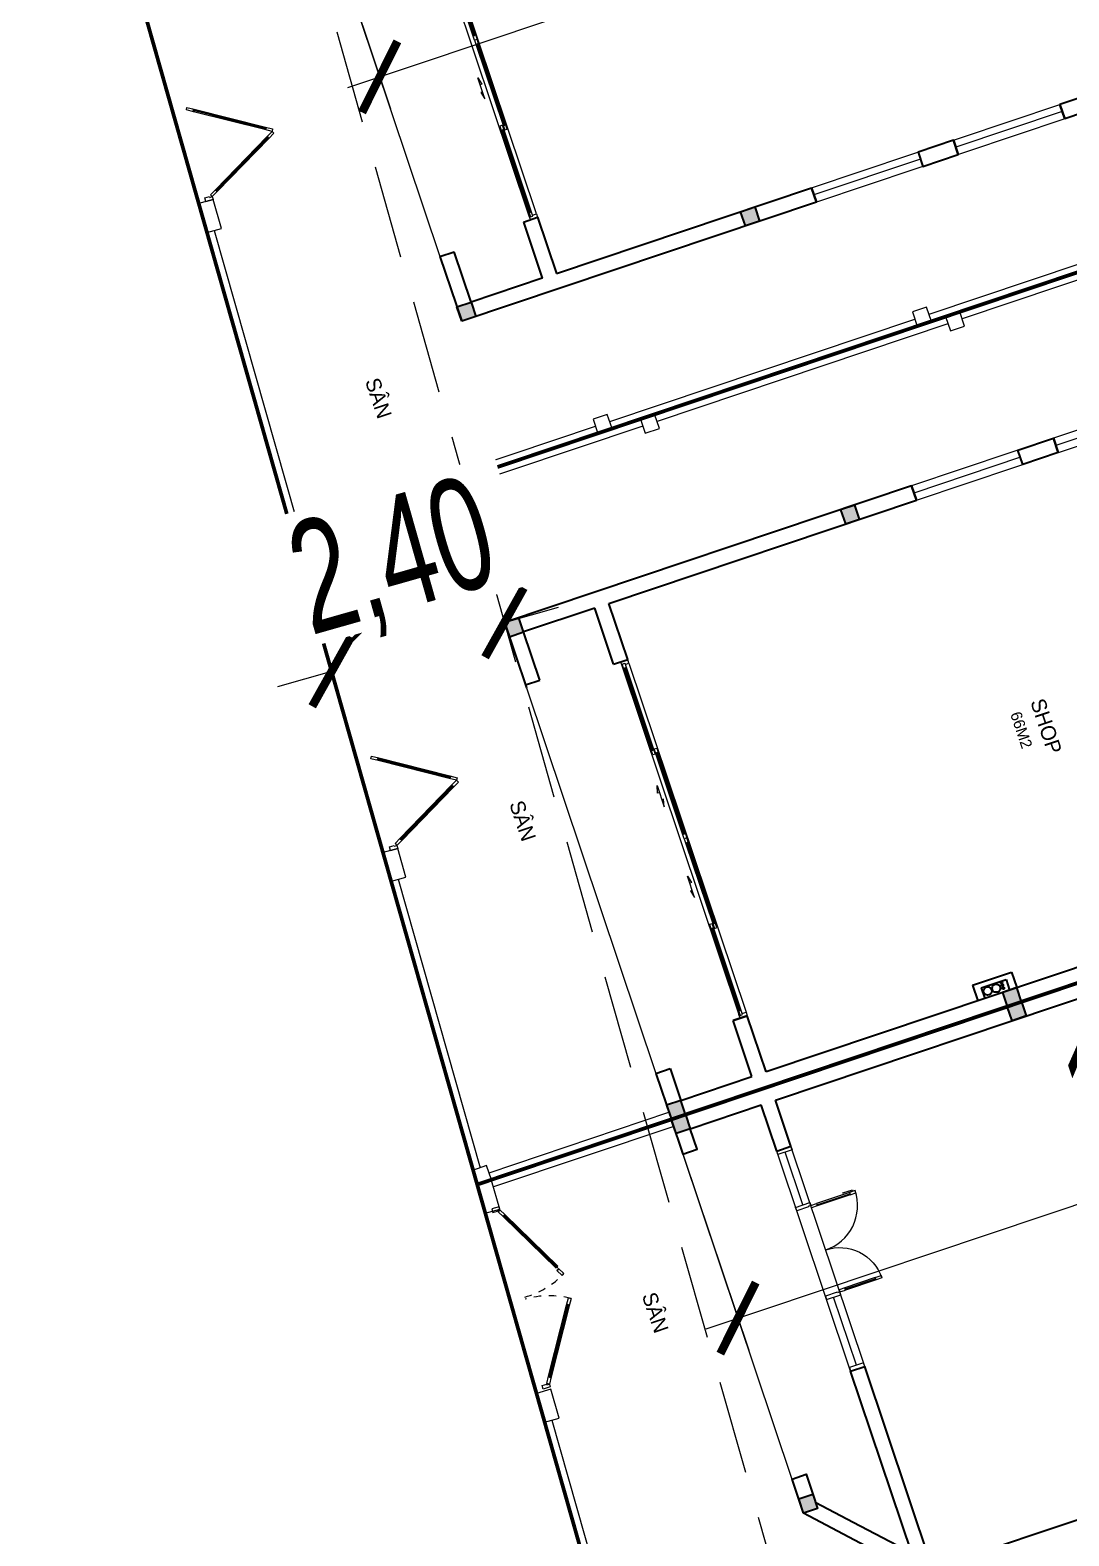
# Model space of a CAD drawing. Header units: metres. Extents: x 568336 to 569219, y 2065964 to 2066430.
# Drawn here: x 568473.39 to 568487.27, y 2066204.9 to 2066225.01 of the extents above; entities that cross this region are included whole.
import ezdxf

# ---------------------------------------------------------------- set-up
doc = ezdxf.new("R2010")
doc.units = ezdxf.units.M
for name, pattern in [('$AUDIT_BAD_LTYPE2', [0]), ('CENTER', [2, 1.25, -0.25, 0.25, -0.25]), ('HIDDEN', [0.375, 0.25, -0.125])]:
    doc.linetypes.add(name, pattern=pattern)
doc.layers.get('0').update_dxf_attribs({"linetype": 'CONTINUOUS'})
doc.layers.get('DEFPOINTS').update_dxf_attribs({"linetype": 'CONTINUOUS'})
for name, color, linetype, lineweight in [('-CENTER', 143, 'CENTER', 13), ('-CONCRETE', 1, 'CONTINUOUS', 35), ('-DOOR', 137, 'CONTINUOUS', 9), ('-LINE1', 7, 'CONTINUOUS', 18), ('-LINE2', 252, 'CONTINUOUS', 9), ('-WALL', 4, 'CONTINUOUS', 35), ('EC-Thiet bi', 8, 'CONTINUOUS', 25), ('TEXT25', 2, 'CONTINUOUS', 13)]:
    doc.layers.add(name, color=color, linetype=linetype, lineweight=lineweight)
for name, color, linetype in [('-RANH GIOI LO DAT', 12, 'CONTINUOUS'), ('APOLIC', 7, 'CONTINUOUS'), ('RANHGIOI', 2, 'HIDDEN')]:
    doc.layers.add(name, color=color, linetype=linetype)
doc.styles.add('KTHUOC', font='', dxfattribs={"width": 0.8})
doc.styles.add('SVN_AVO_thuong', font='')
doc.styles.add('T1', font='', dxfattribs={"height": 200})
doc.styles.get('KTHUOC').set_extended_font_data('.VnArial NarrowH')
doc.styles.get('SVN_AVO_thuong').set_extended_font_data('SVN-Avo')
doc.styles.get('T1').set_extended_font_data('VNgeometric Light')
doc.dimstyles.new('tien', dxfattribs={"dimscale": 0, "dimtxt": 1.5, "dimasz": 0.75, "dimexe": 0.45, "dimexo": 0, "dimgap": 0.25, "dimtad": 1, "dimzin": 1, "dimtxsty": 'KTHUOC', "dimblk1": 'ARCHTICK', "dimblk2": 'ARCHTICK', "dimsah": 1, "dimcen": 1, "dimdle": 0.45, "dimclrd": 37, "dimclre": 37, "dimclrt": 7, "dimaunit": 1, "dimadec": 0, "dimazin": 0, "dimtfac": 1, "dimtix": 1, "dimtofl": 0, "dimtmove": 2, "dimatfit": 3, "dimldrblk": 'ARCHTICK', "dimfxl": 1, "dimtfill": 1, "dimtolj": 1, "dimtzin": 1, "dimarcsym": 0})

# ---------------------------------------------------------------- blocks, each defined once
blk = doc.blocks.new('A$C5C575821')
at = {"layer": '-CONCRETE'}
h = blk.add_hatch(color=256, dxfattribs=at)
h.dxf.hatch_style = 1
h.paths.add_polyline_path([(0, 200), (0, 0), (200, 0), (200, 200)])
blk.add_lwpolyline([(0, 0), (200, 0), (200, 200), (0, 200)], close=True, dxfattribs=at)
blk = doc.blocks.new('*U43')
at = {"color": 8, "ltscale": 100}
for p, q in [((50, 100), (4969, 100)), ((50, 0), (4969, 0))]:
    blk.add_line(p, q, dxfattribs=at)
at = {"ltscale": 100}
for p, q in [((105, 45), (1245, 45)), ((1245, 10), (105, 10)), ((1315, 90), (2440, 90)), ((2440, 55), (1315, 55)), ((3704, 90), (2580, 90)), ((2580, 55), (3704, 55)), ((4914, 45), (3774, 45)), ((3774, 10), (4914, 10))]:
    blk.add_line(p, q, dxfattribs=at)
for points in [[(50, 100), (0, 100), (0, 0), (50, 0), (50, 10), (35, 10), (35, 45), (50, 45)], [(5019, 0), (4969, 0), (4969, 10), (4984, 10), (4984, 45), (4969, 45), (4969, 100), (5019, 100)]]:
    blk.add_lwpolyline(points, close=True)
for points in [[(105, 32), (95, 32), (95, 22), (105, 22), (105, 10), (35, 10), (35, 45), (105, 45)], [(1245, 90), (1315, 90), (1315, 77), (1305, 77), (1305, 67), (1315, 67), (1315, 55), (1245, 55)], [(1315, 10), (1245, 10), (1245, 22), (1255, 22), (1255, 32), (1245, 32), (1245, 45), (1315, 45)], [(2440, 67), (2450, 67), (2450, 77), (2440, 77), (2440, 90), (2510, 90), (2510, 55), (2440, 55)], [(2580, 67), (2570, 67), (2570, 77), (2580, 77), (2580, 90), (2510, 90), (2510, 55), (2580, 55)], [(3774, 90), (3704, 90), (3704, 77), (3714, 77), (3714, 67), (3704, 67), (3704, 55), (3774, 55)], [(3704, 10), (3774, 10), (3774, 22), (3764, 22), (3764, 32), (3774, 32), (3774, 45), (3704, 45)], [(4914, 32), (4924, 32), (4924, 22), (4914, 22), (4914, 10), (4984, 10), (4984, 45), (4914, 45)]]:
    blk.add_lwpolyline(points, close=True, dxfattribs=at)
at = {"color": 8, "ltscale": 100}
for points in [[(1255, 32), (1255, 22), (95, 22), (95, 32)], [(1305, 67), (1305, 77), (2450, 77), (2450, 67)], [(3714, 67), (3714, 77), (2570, 77), (2570, 67)], [(3764, 32), (3764, 22), (4924, 22), (4924, 32)]]:
    blk.add_lwpolyline(points, close=True, dxfattribs=at)
for points in [[(1822, -65), (1822, -90), (1722, -65), (2022, -65), (1922, -40), (1922, -65)], [(3197, -65), (3197, -90), (3297, -65), (2997, -65), (3097, -40), (3097, -65)]]:
    blk.add_lwpolyline(points)
blk = doc.blocks.new('CONG2')
at = {"layer": '-LINE1', "lineweight": 18}
blk.add_line((257137, -126793), (257137, -126693), dxfattribs=at)
at = {"ltscale": 100}
for p, q in [((255907, -126606), (256397, -125757)), ((256427, -125775), (255937, -126623)), ((256527, -125775), (257017, -126623)), ((257047, -126606), (256557, -125757))]:
    blk.add_line(p, q, dxfattribs=at)
for points in [[(256477, -125688), (256427, -125775), (256416, -125768), (256421, -125760), (256412, -125755), (256407, -125763), (256397, -125757), (256447, -125671)], [(256477, -125688), (256527, -125775), (256538, -125768), (256533, -125760), (256541, -125755), (256546, -125763), (256557, -125757), (256507, -125671)], [(255917, -126612), (255912, -126621), (255921, -126626), (255926, -126617), (255937, -126623), (255887, -126710), (255857, -126693), (255907, -126606)], [(257036, -126612), (257041, -126621), (257033, -126626), (257028, -126617), (257017, -126623), (257067, -126710), (257097, -126693), (257047, -126606)], [(257087, -126728), (257097, -126728), (257097, -126693), (257137, -126693), (257137, -126793), (257087, -126793)]]:
    blk.add_lwpolyline(points, close=True, dxfattribs=at)
at = {"color": 8, "ltscale": 100}
for points in [[(256412, -125755), (256421, -125760), (255921, -126626), (255912, -126621)], [(256541, -125755), (256533, -125760), (257033, -126626), (257041, -126621)]]:
    blk.add_lwpolyline(points, close=True, dxfattribs=at)
blk = doc.blocks.new('M26-T1')
at = {"layer": '-DOOR'}
for p, q in [((202965, -624708), (202965, -626208)), ((202866, -626708), (202866, -626208)), ((203065, -626708), (203065, -626208)), ((202965, -626708), (202965, -628208))]:
    blk.add_line(p, q, dxfattribs=at)
blk.add_lwpolyline([(202865, -628208), (202865, -624708), (203065, -624708), (203065, -628208)], close=True, dxfattribs=at)
at = {"layer": '-LINE1'}
for points in [[(204965, -627258), (204965, -622958)], [(204965, -631758), (204965, -627458)], [(204965, -636054), (204965, -631958)], [(200864, -635955), (204865, -636144)]]:
    blk.add_lwpolyline(points, dxfattribs=at)
at = {"layer": '-LINE1', "ltscale": 10}
for points in [[(204865, -627458), (205065, -627458), (205065, -627258), (204865, -627258)], [(204865, -631958), (205065, -631958), (205065, -631758), (204865, -631758)], [(200460, -636036), (200859, -636055), (200869, -635855), (200469, -635837)], [(204865, -636254), (205065, -636254), (205065, -636054), (204865, -636054)]]:
    blk.add_lwpolyline(points, close=True, dxfattribs=at)
at = {"layer": '-RANH GIOI LO DAT', "linetype": 'HIDDEN', "ltscale": 10, "const_width": 50}
blk.add_lwpolyline([(196065, -618258), (196065, -635829), (205065, -636254), (205065, -618258)], close=True, dxfattribs=at)
at = {"layer": '-WALL'}
for p, q in [((202865, -622958), (202865, -624708)), ((203065, -622958), (203065, -624708)), ((202865, -624708), (203065, -624708)), ((203065, -624708), (202865, -624708)), ((202865, -631803), (202865, -628208)), ((203065, -628208), (202865, -628208)), ((202866, -628208), (203065, -628208)), ((203065, -628208), (203065, -633206)), ((202073, -631803), (202865, -631803)), ((202073, -632003), (202073, -631803))]:
    blk.add_line(p, q, dxfattribs=at)
at = {"layer": '-WALL', "color": 250}
for p, q in [((202865, -626208), (203065, -626208)), ((202865, -626708), (203065, -626708))]:
    blk.add_line(p, q, dxfattribs=at)
at = {"layer": '-WALL'}
blk.add_lwpolyline([(203065, -626208), (202865, -626208), (202865, -626708), (203065, -626708)], close=True, dxfattribs=at)
for points in [[(202073, -632003), (202865, -632003), (202865, -633006), (202154, -633006)], [(202154, -633206), (202154, -633006)], [(202154, -633206), (203065, -633206)]]:
    blk.add_lwpolyline(points, dxfattribs=at)
at = {"layer": 'EC-Thiet bi'}
blk.add_lwpolyline([(196720, -633206), (202154, -633206)], dxfattribs=at)
at = {"layer": '-DOOR', "rotation": 357.3018178878409}
blk.add_blockref('CONG2', (-50419, -497180), dxfattribs=at)
at = {"layer": '-WALL', "xscale": -1}
for p in [(203065, -629208), (203065, -633206)]:
    blk.add_blockref('A$C5C575821', p, dxfattribs=at)
at = {"layer": 'EC-Thiet bi', "xscale": -1, "rotation": 359.9999999999991}
blk.add_blockref('*U43', (202073, -631903), dxfattribs=at)
at = {"layer": 'TEXT25', "style": 'SVN_AVO_thuong'}
blk.add_text('SÂN', height=200, rotation=0, dxfattribs=at).set_placement((203412, -634687))
blk = doc.blocks.new('M27-T1')
at = {"layer": '-CONCRETE'}
for centre, radius in [((205376, -694844, 0), 13), ((205425, -694934, 0), 55), ((205414, -694844, 0), 13), ((205456, -694844, 0), 13), ((205425, -695055, 0), 55)]:
    blk.add_circle(centre, radius, dxfattribs=at)
at = {"layer": '-DOOR'}
for p, q in [((198804, -690371), (198805, -691872)), ((198705, -692371), (198705, -691871)), ((198904, -692371), (198904, -691871)), ((198805, -692372), (198805, -693871))]:
    blk.add_line(p, q, dxfattribs=at)
blk.add_lwpolyline([(198904, -693871), (198905, -690371), (198705, -690371), (198704, -693871)], close=True, dxfattribs=at)
at = {"layer": '-LINE1'}
for points in [[(196805, -688421), (196805, -692521)], [(196805, -692721), (196805, -696821)], [(196805, -697021), (196805, -701717)], [(205605, -702142), (205605, -699606)], [(201504, -702044), (205505, -702233)]]:
    blk.add_lwpolyline(points, dxfattribs=at)
at = {"layer": '-LINE1', "ltscale": 10}
for points in [[(196705, -692721), (196905, -692721), (196905, -692521), (196705, -692521)], [(196705, -697021), (196905, -697021), (196905, -696821), (196705, -696821)], [(196705, -701917), (197105, -701936), (197114, -701736), (196714, -701718)], [(201100, -702120), (201500, -702139), (201509, -701939), (201110, -701920)], [(205505, -702342), (205705, -702342), (205705, -702142), (205505, -702142)]]:
    blk.add_lwpolyline(points, close=True, dxfattribs=at)
at = {"layer": '-RANH GIOI LO DAT', "linetype": 'HIDDEN', "ltscale": 10, "const_width": 50}
blk.add_lwpolyline([(196705, -683921), (196705, -701917), (205705, -702342), (205705, -683921)], close=True, dxfattribs=at)
at = {"layer": '-WALL'}
for p, q in [((205705, -699940), (205705, -685921)), ((205505, -690172), (205505, -698204)), ((198904, -693871), (198704, -693871)), ((198705, -693871), (198905, -693871)), ((198705, -693871), (198705, -699609)), ((198905, -698204), (198905, -693871)), ((205285, -695222), (205285, -694672)), ((205285, -694672), (205505, -694672)), ((205355, -695122), (205355, -694772)), ((205285, -695222), (205505, -695222)), ((205355, -695122), (205505, -695122)), ((199696, -698204), (198905, -698204)), ((199696, -698404), (199696, -698204)), ((205505, -698204), (204715, -698204)), ((204715, -698404), (204715, -698204)), ((204715, -698204), (204715, -698404)), ((199696, -698404), (198905, -698404)), ((198905, -698404), (198905, -699406)), ((205505, -698404), (204715, -698404)), ((205505, -699406), (205505, -698404)), ((199584, -699406), (198905, -699406)), ((199584, -699606), (199584, -699406)), ((205057, -699406), (205505, -699406)), ((198705, -699609), (199625, -699606)), ((205057, -699606), (205705, -699606))]:
    blk.add_line(p, q, dxfattribs=at)
at = {"layer": '-WALL', "color": 250}
for p, q in [((198905, -691872), (198705, -691872)), ((198905, -692372), (198705, -692372))]:
    blk.add_line(p, q, dxfattribs=at)
at = {"layer": '-WALL'}
blk.add_lwpolyline([(198705, -691872), (198905, -691872), (198905, -692372), (198705, -692372)], close=True, dxfattribs=at)
for points in [[(205355, -694772), (205505, -694772)], [(205057, -699606), (205057, -699406)]]:
    blk.add_lwpolyline(points, dxfattribs=at)
at = {"layer": 'EC-Thiet bi'}
blk.add_lwpolyline([(199625, -699609), (205057, -699606)], dxfattribs=at)
at = {"layer": '-DOOR', "xscale": -1, "rotation": 357.306978472256}
blk.add_blockref('CONG2', (459920, -587265), dxfattribs=at)
at = {"layer": '-DOOR', "rotation": 357.3017695476314}
blk.add_blockref('CONG2', (-49778, -563263), dxfattribs=at)
at = {"layer": '-WALL'}
for p in [(198705, -694872), (205505, -694872), (198705, -699606), (205505, -699606)]:
    blk.add_blockref('A$C5C575821', p, dxfattribs=at)
at = {"layer": 'EC-Thiet bi'}
blk.add_blockref('*U43', (199696, -698304), dxfattribs=at)
at = {"layer": 'TEXT25'}
for s, height, rotation, style, p in [('SHOP', 200, 360, 'SVN_AVO_thuong', (201941, -693287)), ('66M2', 150, 360, 'T1', (202011, -693593)), ('SÂN', 200, 0, 'SVN_AVO_thuong', (201018, -700320))]:
    blk.add_text(s, height=height, rotation=rotation, dxfattribs=dict(at, style=style)).set_placement(p)
blk = doc.blocks.new('*U31')
for points in [[(50, 670), (90, 670), (90, 770), (50, 770), (50, 670)], [(50, 673), (50, 100)], [(1549, 629), (1509, 629), (1509, 729), (1549, 729), (1549, 629)], [(1549, 632), (1549, 100)], [(50, 100), (90, 100), (90, 0), (50, 0), (50, 100)], [(1549, 100), (1509, 100), (1509, 0), (1549, 0), (1549, 100)]]:
    blk.add_lwpolyline(points)
at = {"ltscale": 0.3}
for points in [[(820, 0, 0.414214), (50, 770, 0.414214)], [(820, 0, -0.414214), (1549, 729, -0.414214)]]:
    blk.add_lwpolyline(points, format="xyb", dxfattribs=at)
for points in [[(22, 564), (22, 734), (50, 734), (50, 706), (27, 706), (27, 564)], [(0, 0), (50, 0), (50, -40), (60, -40), (60, -246), (0, -246)], [(1599, 0), (1549, 0), (1549, -40), (1539, -40), (1539, -246), (1599, -246)]]:
    blk.add_lwpolyline(points, close=True)
at = {"layer": 'APOLIC', "linetype": '$AUDIT_BAD_LTYPE2'}
for p, q in [((70, 100), (70, 670)), ((90, 670), (90, 100)), ((1509, 629), (1509, 100)), ((1529, 100), (1529, 629))]:
    blk.add_line(p, q, dxfattribs=at)
blk = doc.blocks.new('cong 2 canh')
at = {"ltscale": 100}
for p, q in [((547984, -107651), (547135, -108141)), ((547153, -108172), (548002, -107682)), ((549365, -108172), (548516, -107682)), ((548534, -107651), (549382, -108141))]:
    blk.add_line(p, q, dxfattribs=at)
for points in [[(548103, -107601), (548016, -107651), (548022, -107662), (548031, -107657), (548036, -107666), (548027, -107671), (548034, -107682), (548120, -107632)], [(548447, -107601), (548534, -107651), (548527, -107662), (548519, -107657), (548514, -107666), (548522, -107671), (548516, -107682), (548430, -107632)], [(547059, -108226), (547049, -108226), (547049, -108191), (547009, -108191), (547009, -108291), (547059, -108291)], [(547147, -108161), (547138, -108166), (547133, -108157), (547142, -108152), (547135, -108141), (547049, -108191), (547066, -108222), (547153, -108172)], [(549371, -108161), (549380, -108166), (549385, -108157), (549376, -108152), (549382, -108141), (549469, -108191), (549451, -108222), (549365, -108172)], [(549459, -108226), (549469, -108226), (549469, -108191), (549509, -108191), (549509, -108291), (549459, -108291)]]:
    blk.add_lwpolyline(points, close=True, dxfattribs=at)
at = {"color": 8, "ltscale": 100}
for points in [[(548004, -107666), (547999, -107657), (547133, -108157), (547138, -108166)], [(548514, -107666), (548519, -107657), (549385, -108157), (549380, -108166)]]:
    blk.add_lwpolyline(points, close=True, dxfattribs=at)
at = {"color": 8, "linetype": 'HIDDEN', "ltscale": 10}
for centre, start, end in [((547081, -108191), 0, 30), ((549469, -108191), 150, 180)]:
    blk.add_arc(centre, 1180, start, end, dxfattribs=at)
blk = doc.blocks.new('M28-T1')
at = {"layer": '-DOOR'}
for p, q in [((198348, -765890), (195248, -765890)), ((198348, -766090), (195248, -766090)), ((196041, -765990), (195298, -765990)), ((198298, -765990), (197341, -765990))]:
    blk.add_line(p, q, dxfattribs=at)
for points in [[(195298, -766090), (195248, -766090), (195248, -765890), (195298, -765890)], [(198298, -766090), (198348, -766090), (198348, -765890), (198298, -765890)]]:
    blk.add_lwpolyline(points, close=True, dxfattribs=at)
at = {"layer": '-LINE1'}
for points in [[(194498, -767290), (194498, -769830)], [(197699, -770082), (200108, -770195)]]:
    blk.add_lwpolyline(points, dxfattribs=at)
at = {"layer": '-LINE1', "ltscale": 10}
for points in [[(194398, -770026), (194797, -770045), (194807, -769845), (194407, -769826)], [(197295, -770163), (197694, -770181), (197704, -769982), (197304, -769963)]]:
    blk.add_lwpolyline(points, close=True, dxfattribs=at)
at = {"layer": '-LINE2'}
blk.add_line((198348, -766090), (195248, -766090), dxfattribs=at)
blk.add_lwpolyline([(194887, -767290), (199466, -767291)], dxfattribs=at)
at = {"layer": '-RANH GIOI LO DAT', "linetype": 'HIDDEN', "ltscale": 10, "const_width": 50}
blk.add_lwpolyline([(194398, -751605), (194398, -770026), (200403, -770309), (205398, -765545), (205398, -751605)], close=True, dxfattribs=at)
at = {"layer": '-WALL'}
for p, q in [((194398, -767623), (194398, -753605)), ((194598, -765890), (194598, -757555)), ((201197, -761805), (201198, -765820)), ((195248, -765890), (194598, -765890)), ((195248, -766090), (195248, -765890)), ((201125, -765890), (198348, -765890)), ((198348, -766090), (198348, -765890)), ((195248, -766090), (194598, -766090)), ((194598, -767090), (194598, -766090)), ((200915, -766090), (198348, -766090)), ((201398, -765905), (199947, -767290)), ((200915, -766090), (200276, -766699)), ((200276, -766699), (199867, -767090))]:
    blk.add_line(p, q, dxfattribs=at)
for points in [[(194398, -767290), (194887, -767290), (194887, -767090), (194598, -767090)], [(199947, -767290), (199466, -767290), (199466, -767090), (199747, -767090)]]:
    blk.add_lwpolyline(points, dxfattribs=at)
at = {"layer": '-DOOR', "xscale": 0.8130081300813009, "yscale": 0.8130081300813009, "zscale": 0.8130081300813009}
blk.add_blockref('*U31', (196041, -765890), dxfattribs=at)
at = {"layer": '-LINE1', "rotation": 357.2961357539888}
blk.add_blockref('cong 2 canh', (-346521, -635968), dxfattribs=at)
at = {"layer": '-WALL', "xscale": -1}
for p in [(194598, -762555), (194598, -767290), (199947, -767290)]:
    blk.add_blockref('A$C5C575821', p, dxfattribs=at)
at = {"layer": 'TEXT25', "style": 'SVN_AVO_thuong'}
blk.add_text('SÂN', height=200, rotation=0, dxfattribs=at).set_placement((196502, -768414))
blk = doc.blocks.new('_ArchTick')
at = {"color": 0, "linetype": 'ByBlock', "const_width": 0.15}
blk.add_lwpolyline([(-0.5, -0.5), (0.5, 0.5)], dxfattribs=at)
blk = doc.blocks.new('*D159')
at = {"color": 37, "lineweight": -2, "transparency": 16777216}
for p, q in [((568489.547, 2066230.859), (568490.478, 2066228.084)), ((568477.631, 2066224.247), (568490.762, 2066228.654)), ((568477.27, 2066226.738), (568478.201, 2066223.964))]:
    blk.add_line(p, q, dxfattribs=at)
at = {"layer": 'DEFPOINTS', "color": 0, "transparency": 16777216}
for p in [(568489.547, 2066230.859), (568490.335, 2066228.51), (568477.27, 2066226.738)]:
    blk.add_point(p, dxfattribs=at)
at = {"color": 37, "lineweight": -2, "transparency": 16777216, "xscale": 0.75, "yscale": 0.75, "zscale": 0.75}
for p, rotation in [((568490.335, 2066228.51), 18.55148922183111), ((568478.058, 2066224.39), 198.5514892218311)]:
    blk.add_blockref('_ArchTick', p, dxfattribs=dict(at, rotation=rotation))
at = {"color": 7, "transparency": 16777216, "insert": (568483.83, 2066227.542), "char_height": 1.5, "attachment_point": 5, "rotation": 18.5515, "style": 'KTHUOC', "bg_fill": 3, "box_fill_scale": 1.1, "bg_fill_color": 256, "bg_fill_true_color": 13158600, "bg_fill_transparency": 0}
blk.add_mtext('\\A1;12,95 ', dxfattribs=at)
blk = doc.blocks.new('*D164')
at = {"color": 37, "lineweight": -2, "transparency": 16777216}
for p, q in [((568479.724, 2066217.101), (568480.446, 2066217.306)), ((568479.724, 2066217.101), (568479.847, 2066216.668)), ((568477.415, 2066216.446), (568477.292, 2066216.878)), ((568477.415, 2066216.446), (568476.694, 2066216.241))]:
    blk.add_line(p, q, dxfattribs=at)
at = {"layer": 'DEFPOINTS', "color": 0, "transparency": 16777216}
blk.add_point((568477.415, 2066216.446), dxfattribs=at)
blk.add_point((568477.415, 2066216.446), dxfattribs=at)
at = {"color": 37, "lineweight": -2, "transparency": 16777216, "xscale": 0.75, "yscale": 0.75, "zscale": 0.75}
for p, rotation in [((568479.724, 2066217.101), 195.8476354861605), ((568477.415, 2066216.446), 15.84763548616047)]:
    blk.add_blockref('_ArchTick', p, dxfattribs=dict(at, rotation=rotation))
at = {"color": 7, "transparency": 16777216, "insert": (568478.255, 2066217.881), "char_height": 1.5, "attachment_point": 5, "rotation": 15.8476, "style": 'KTHUOC', "bg_fill": 3, "box_fill_scale": 1.1, "bg_fill_color": 256, "bg_fill_true_color": 13158600, "bg_fill_transparency": 0}
blk.add_mtext('\\A1;2,40 ', dxfattribs=at)
at = {"layer": 'DEFPOINTS', "color": 0, "transparency": 16777216}
blk.add_point((568479.724, 2066217.101), dxfattribs=at)
blk = doc.blocks.new('*D166')
at = {"color": 37, "lineweight": -2, "transparency": 16777216}
for p, q in [((568494.928, 2066214.82), (568495.962, 2066211.738)), ((568482.418, 2066207.667), (568496.245, 2066212.308)), ((568481.954, 2066210.466), (568482.988, 2066207.384))]:
    blk.add_line(p, q, dxfattribs=at)
at = {"layer": 'DEFPOINTS', "color": 0, "transparency": 16777216}
for p in [(568494.928, 2066214.82), (568495.819, 2066212.165), (568481.954, 2066210.466)]:
    blk.add_point(p, dxfattribs=at)
at = {"color": 37, "lineweight": -2, "transparency": 16777216, "xscale": 0.75, "yscale": 0.75, "zscale": 0.75}
for p, rotation in [((568495.819, 2066212.165), 18.55149973213905), ((568482.845, 2066207.811), 198.551499732139)]:
    blk.add_blockref('_ArchTick', p, dxfattribs=dict(at, rotation=rotation))
at = {"color": 7, "transparency": 16777216, "insert": (568488.965, 2066211.079), "char_height": 1.5, "attachment_point": 5, "rotation": 18.5515, "style": 'KTHUOC', "bg_fill": 3, "box_fill_scale": 1.1, "bg_fill_color": 256, "bg_fill_true_color": 13158600, "bg_fill_transparency": 0}
blk.add_mtext('\\A1;13,69 ', dxfattribs=at)

msp = doc.modelspace()

# ---------------------------------------------------------------- linework, layer by layer
at = {"layer": 'RANHGIOI', "color": 12, "ltscale": 5}
msp.add_lwpolyline([(568473.387, 2066239.423), (568485.741, 2066195.906)], dxfattribs=at)

# ---------------------------------------------------------------- block references
at = {"layer": '-CENTER', "xscale": 0.001, "yscale": 0.001, "zscale": 0.001}
for name, p, rotation in [('M26-T1', (569014.85, 2066615.1), 288.5514997315572), ('M27-T1', (569079.761, 2066628.066), 288.5514997311919), ('M28-T1', (569147.525, 2066638.881), 288.5514997321089)]:
    msp.add_blockref(name, p, dxfattribs=dict(at, rotation=rotation))

# ---------------------------------------------------------------- next in the draw order: dimensions: what is measured, and where the dimension line sits
for p1, p2, distance, picture, middle in [((568477.27, 2066226.738), (568489.547, 2066230.859), -2.477, '*D159', (568483.83, 2066227.542)), ((568479.724, 2066217.101), (568477.415, 2066216.446), 0, '*D164', (568478.255, 2066217.881)), ((568481.954, 2066210.466), (568494.928, 2066214.82), -2.8, '*D166', (568488.965, 2066211.079))]:
    dim = msp.add_aligned_dim(p1=p1, p2=p2, distance=distance, dimstyle='tien', override={"dimscale": 1, "dimpost": ' '})
    dim.commit()
    dim.dimension.update_dxf_attribs({"geometry": picture, "text_midpoint": middle})

doc.saveas('drawing.dxf')
